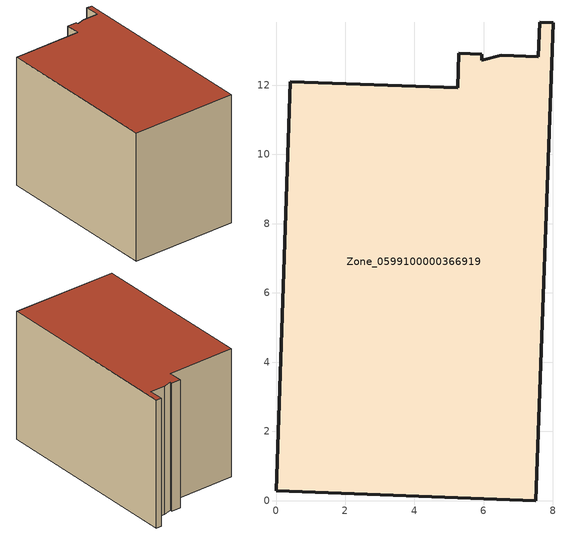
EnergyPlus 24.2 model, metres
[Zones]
Zone_0599100000366919
 floor ground (C_G): 7.5,0 0,0.28 0.41,12.1 5.25,11.93 5.28,12.92 5.95,12.89 5.94,12.73 6.51,12.86 7.58,12.82 7.62,13.81 8,13.8 z0
 wall outside (C_F): 7.62,13.81 7.58,12.82 6.51,12.86 5.94,12.73 5.95,12.89 5.28,12.92 5.25,11.93 0.41,12.1 0,0.28 7.5,0 8,13.8 7.62,13.81 z0:9.17
 roof outside (C_R): 6.51,12.86 5.94,12.73 5.95,12.89 5.28,12.92 5.25,11.93 0.41,12.1 0,0.28 7.5,0 8,13.8 7.62,13.81 7.58,12.82 z9.17
[BUILDING]
Pand.0599100000366919: North Axis=0; Terrain=City; Loads Convergence Tolerance Value=0.04; Temperature Convergence Tolerance Value=0.4; Solar Distribution=FullExterior; Maximum Number of Warmup Days=25; Minimum Number of Warmup Days=1
[Site:Location]
Rotterdam.The.Hague.AP_ZH_NLD Design_Conditions: Latitude=51.96; Longitude=4.45; Time Zone=1; Elevation=-4.5
[SITE:GROUNDTEMPERATURE:BUILDINGSURFACE]
18, 18, 18, 18, 18, 18, 18, 18, 18, 18, 18, 18
[MATERIAL] Thermal Absorptance=0.9; Solar Absorptance=0.7; Visible Absorptance=0.7
Name | Roughness | Thickness | Conductivity | Density | Specific Heat
G.TI.1992-2005 | MediumSmooth | 0.15 | 0.06 | 540 | 1210
F.TI.1992-2005 | Rough | 0.3 | 0.12 | 1920 | 840
R.TI.1992-2005 | MediumRough | 0.2 | 0.08 | 1500 | 1000
[CONSTRUCTION]
C_G: G.TI.1992-2005
C_F: F.TI.1992-2005
C_R: R.TI.1992-2005
[ZONE]
Zone_0599100000366919: Type=1; Multiplier=1; Ceiling Height=Autocalculate; Volume=Autocalculate; Floor Area=autocalculate; Part of Total Floor Area=Yes
[ZONEINFILTRATION:DESIGNFLOWRATE]
Infil_Zone_0599100000366919: Zone or ZoneList or Space or SpaceList=Zone_0599100000366919; Schedule=AlwaysOn; Design Flow Rate Calculation Method=Flow/Area; Flow Rate per Floor Area=0.0015; Constant Term Coefficient=1; Temperature Term Coefficient=0; Velocity Term Coefficient=0; Velocity Squared Term Coefficient=0
[HVACTEMPLATE:ZONE:IDEALLOADSAIRSYSTEM]
Zone_0599100000366919: Maximum Heating Supply Air Temperature=50; Minimum Cooling Supply Air Temperature=13; Maximum Heating Supply Air Humidity Ratio=0.0156; Minimum Cooling Supply Air Humidity Ratio=0.0077; Heating Limit=NoLimit; Cooling Limit=NoLimit; Dehumidification Control Type=ConstantSensibleHeatRatio; Cooling Sensible Heat Ratio=0.7; Dehumidification Setpoint=60; Humidification Control Type=None; Humidification Setpoint=30; Outdoor Air Method=None; Outdoor Air Flow Rate per Person=0.00944; Outdoor Air Flow Rate per Zone Floor Area=0; Outdoor Air Flow Rate per Zone=0; Demand Controlled Ventilation Type=None; Outdoor Air Economizer Type=NoEconomizer; Heat Recovery Type=None; Sensible Heat Recovery Effectiveness=0.7; Latent Heat Recovery Effectiveness=0.65
[ZONECONTROL:THERMOSTAT]
ThermostatControl_Zone_0599100000366919: Zone or ZoneList=Zone_0599100000366919; Control Type Schedule=DualSetpointControlType; Control 1=Thermostat_Zone_0599100000366919; Temperature Difference Between Cutout And Setpoint=0
[THERMOSTATSETPOINT:DUALSETPOINT]
Thermostat_Zone_0599100000366919: Heating Setpoint Temperature Schedule=HeatingSetpoint_Zone_0599100000366919; Cooling Setpoint Temperature Schedule=CoolingSetpoint_Zone_0599100000366919
[SCHEDULE:COMPACT]
HeatingSetpoint_Zone_0599100000366919: Through: 12/31, For: AllDays, Until: 24:00, 21
CoolingSetpoint_Zone_0599100000366919: Through: 12/31, For: AllDays, Until: 24:00, 24
DualSetpointControlType: Through: 12/31, For: AllDays, Until: 24:00, 4
AlwaysOn: Through: 12/31, For: AllDays, Until: 24:00, 1
